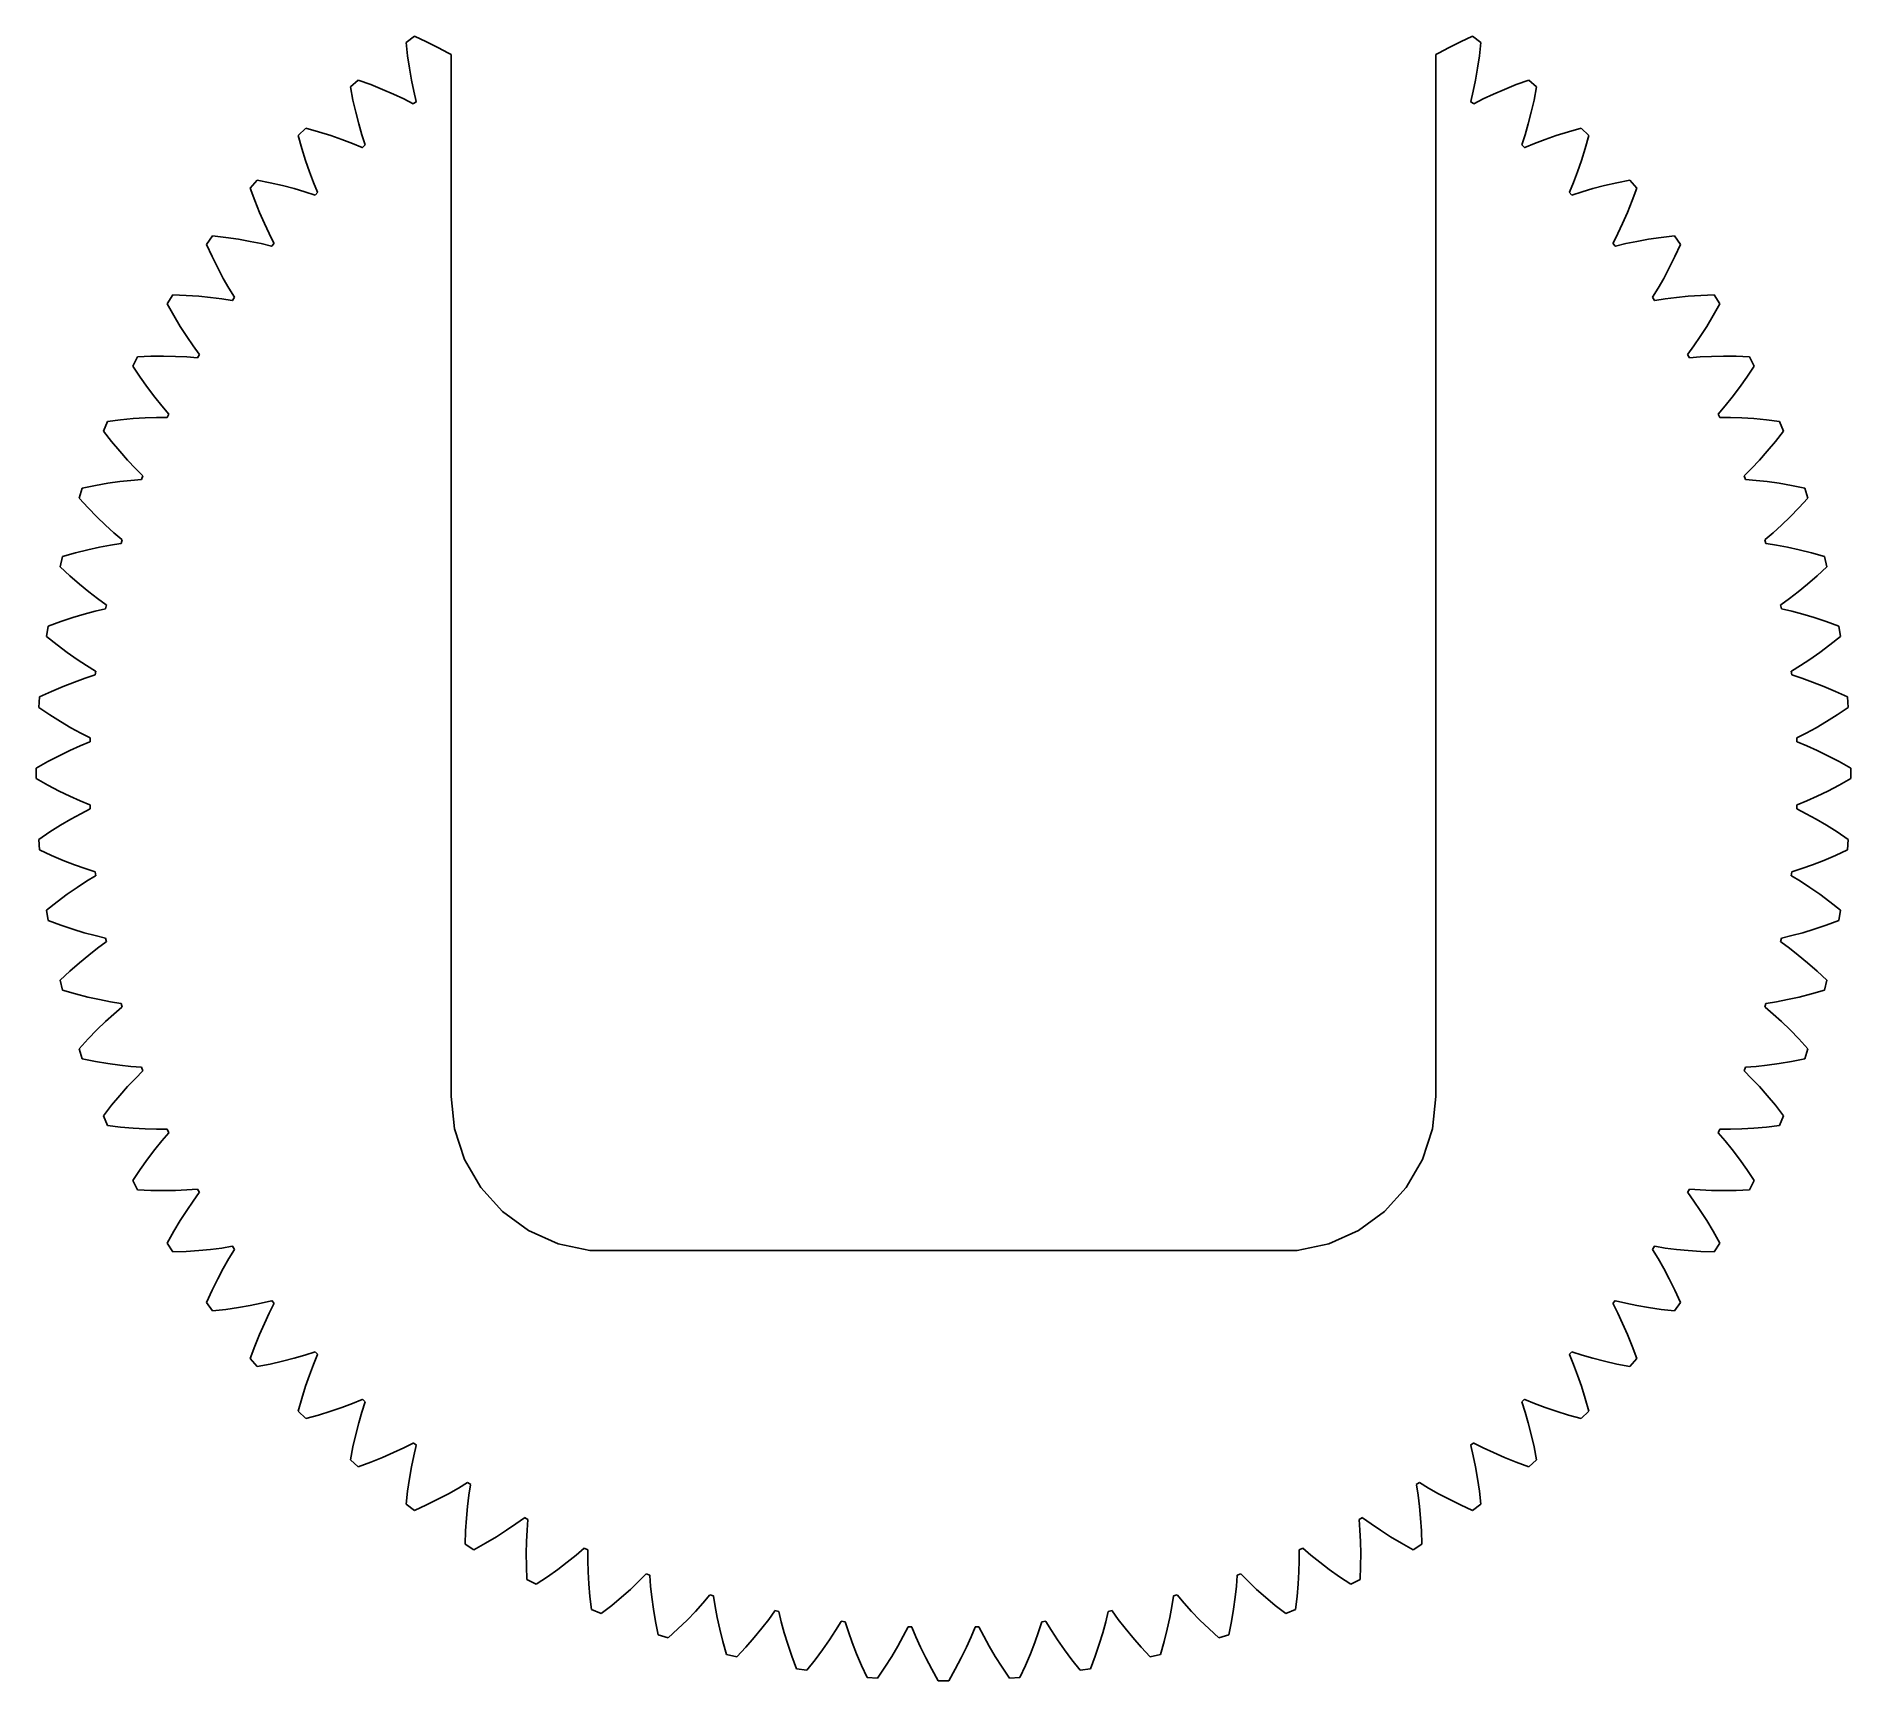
# Model space of a CAD drawing. Header units: metres. Extents: x -20.5 to 20.5, y -20.5 to 16.7.
import ezdxf

# ---------------------------------------------------------------- set-up
doc = ezdxf.new("R2010")
doc.units = ezdxf.units.M

msp = doc.modelspace()

# ---------------------------------------------------------------- linework, layer by layer
for p, q in [((-11.9531, 16.6543), (-12.1455, 16.5146)), ((-12.1455, 16.5146), (-12.1104, 16.2148)), ((-11.6797, 16.5283), (-11.9531, 16.6543)), ((-11.4229, 16.4014), (-11.6797, 16.5283)), ((-11.1846, 16.2744), (-11.4229, 16.4014)), ((11.4229, 16.4014), (11.1846, 16.2744)), ((11.6797, 16.5283), (11.4229, 16.4014)), ((11.9531, 16.6543), (11.6797, 16.5283)), ((12.1455, 16.5146), (11.9531, 16.6543)), ((12.1104, 16.2148), (12.1455, 16.5146)), ((-12.1104, 16.2148), (-12.0684, 15.9326)), ((-11.125, 16.2403), (-11.1846, 16.2744)), ((-11.125, -7.29999), (-11.125, 16.2403)), ((11.1846, 16.2744), (11.125, 16.2403)), ((11.125, 16.2403), (11.125, -7.29999)), ((12.0684, 15.9326), (12.1104, 16.2148)), ((-13.2236, 15.665), (-13.4033, 15.5107)), ((-12.9404, 15.5615), (-13.2236, 15.665)), ((-12.0684, 15.9326), (-12.0215, 15.666)), ((-12.0215, 15.666), (-11.9697, 15.416)), ((11.9697, 15.416), (12.0215, 15.666)), ((12.0215, 15.666), (12.0684, 15.9326)), ((13.2236, 15.665), (12.9404, 15.5615)), ((13.4033, 15.5107), (13.2236, 15.665)), ((-13.4033, 15.5107), (-13.3457, 15.2148)), ((-13.3457, 15.2148), (-13.2812, 14.9365)), ((-12.6748, 15.4551), (-12.9404, 15.5615)), ((-12.4268, 15.3467), (-12.6748, 15.4551)), ((-12.1963, 15.2383), (-12.4268, 15.3467)), ((-11.9834, 15.1299), (-12.1963, 15.2383)), ((-11.9121, 15.1807), (-11.9805, 15.127)), ((-11.9697, 15.416), (-11.9141, 15.1836)), ((-11.9141, 15.1836), (-11.9121, 15.1807)), ((11.9121, 15.1807), (11.9141, 15.1836)), ((11.9805, 15.127), (11.9121, 15.1807)), ((11.9141, 15.1836), (11.9697, 15.416)), ((12.1963, 15.2383), (11.9834, 15.1299)), ((12.4268, 15.3467), (12.1963, 15.2383)), ((12.6748, 15.4551), (12.4268, 15.3467)), ((12.9404, 15.5615), (12.6748, 15.4551)), ((13.2812, 14.9365), (13.3457, 15.2148)), ((13.3457, 15.2148), (13.4033, 15.5107)), ((-13.2812, 14.9365), (-13.2139, 14.6748)), ((-11.9805, 15.127), (-11.9834, 15.1299)), ((11.9834, 15.1299), (11.9805, 15.127)), ((13.2139, 14.6748), (13.2812, 14.9365)), ((-14.4111, 14.5791), (-14.5791, 14.4111)), ((-14.5791, 14.4111), (-14.498, 14.1211)), ((-14.1211, 14.498), (-14.4111, 14.5791)), ((-13.8477, 14.4131), (-14.1211, 14.498)), ((-13.5928, 14.3242), (-13.8477, 14.4131)), ((-13.2139, 14.6748), (-13.1426, 14.4297)), ((-13.1426, 14.4297), (-13.0664, 14.1992)), ((13.0664, 14.1992), (13.1426, 14.4297)), ((13.1426, 14.4297), (13.2139, 14.6748)), ((13.8477, 14.4131), (13.5928, 14.3242)), ((14.1211, 14.498), (13.8477, 14.4131)), ((14.4111, 14.5791), (14.1211, 14.498)), ((14.5791, 14.4111), (14.4111, 14.5791)), ((14.498, 14.1211), (14.5791, 14.4111)), ((-14.498, 14.1211), (-14.4131, 13.8477)), ((-13.3545, 14.2344), (-13.5928, 14.3242)), ((-13.1328, 14.1426), (-13.3545, 14.2344)), ((-13.1309, 14.1396), (-13.1328, 14.1426)), ((-13.0664, 14.1992), (-13.1309, 14.1396)), ((13.1309, 14.1396), (13.0664, 14.1992)), ((13.1328, 14.1426), (13.1309, 14.1396)), ((13.3545, 14.2344), (13.1328, 14.1426)), ((13.5928, 14.3242), (13.3545, 14.2344)), ((14.4131, 13.8477), (14.498, 14.1211)), ((-14.4131, 13.8477), (-14.3242, 13.5928)), ((-14.3242, 13.5928), (-14.2344, 13.3545)), ((14.2344, 13.3545), (14.3242, 13.5928)), ((14.3242, 13.5928), (14.4131, 13.8477)), ((-15.5107, 13.4033), (-15.665, 13.2236)), ((-15.665, 13.2236), (-15.5615, 12.9404)), ((-15.2148, 13.3457), (-15.5107, 13.4033)), ((-14.9365, 13.2812), (-15.2148, 13.3457)), ((-14.6748, 13.2139), (-14.9365, 13.2812)), ((-14.4297, 13.1426), (-14.6748, 13.2139)), ((-14.1992, 13.0664), (-14.4297, 13.1426)), ((-14.2344, 13.3545), (-14.1426, 13.1328)), ((-14.1396, 13.1309), (-14.1992, 13.0664)), ((-14.1426, 13.1328), (-14.1396, 13.1309)), ((14.1396, 13.1309), (14.1426, 13.1328)), ((14.1992, 13.0664), (14.1396, 13.1309)), ((14.1426, 13.1328), (14.2344, 13.3545)), ((14.4297, 13.1426), (14.1992, 13.0664)), ((14.6748, 13.2139), (14.4297, 13.1426)), ((14.9365, 13.2812), (14.6748, 13.2139)), ((15.2148, 13.3457), (14.9365, 13.2812)), ((15.5107, 13.4033), (15.2148, 13.3457)), ((15.665, 13.2236), (15.5107, 13.4033)), ((15.5615, 12.9404), (15.665, 13.2236)), ((-15.5615, 12.9404), (-15.4551, 12.6748)), ((15.4551, 12.6748), (15.5615, 12.9404)), ((-15.4551, 12.6748), (-15.3467, 12.4268)), ((-15.3467, 12.4268), (-15.2383, 12.1963)), ((15.2383, 12.1963), (15.3467, 12.4268)), ((15.3467, 12.4268), (15.4551, 12.6748)), ((-16.5146, 12.1455), (-16.6543, 11.9531)), ((-16.6543, 11.9531), (-16.5283, 11.6797)), ((-16.2148, 12.1104), (-16.5146, 12.1455)), ((-15.9326, 12.0684), (-16.2148, 12.1104)), ((-15.666, 12.0215), (-15.9326, 12.0684)), ((-15.416, 11.9697), (-15.666, 12.0215)), ((-15.1836, 11.9141), (-15.416, 11.9697)), ((-15.2383, 12.1963), (-15.1299, 11.9834)), ((-15.1807, 11.9121), (-15.1836, 11.9141)), ((-15.127, 11.9805), (-15.1807, 11.9121)), ((-15.1299, 11.9834), (-15.127, 11.9805)), ((15.127, 11.9805), (15.1299, 11.9834)), ((15.1807, 11.9121), (15.127, 11.9805)), ((15.1299, 11.9834), (15.2383, 12.1963)), ((15.1836, 11.9141), (15.1807, 11.9121)), ((15.416, 11.9697), (15.1836, 11.9141)), ((15.666, 12.0215), (15.416, 11.9697)), ((15.9326, 12.0684), (15.666, 12.0215)), ((16.2148, 12.1104), (15.9326, 12.0684)), ((16.5146, 12.1455), (16.2148, 12.1104)), ((16.6543, 11.9531), (16.5146, 12.1455)), ((16.5283, 11.6797), (16.6543, 11.9531)), ((-16.5283, 11.6797), (-16.4014, 11.4229)), ((16.4014, 11.4229), (16.5283, 11.6797)), ((-16.4014, 11.4229), (-16.2744, 11.1846)), ((-16.2744, 11.1846), (-16.1475, 10.9629)), ((16.1475, 10.9629), (16.2744, 11.1846)), ((16.2744, 11.1846), (16.4014, 11.4229)), ((-17.417, 10.8125), (-17.541, 10.6104)), ((-17.1152, 10.8008), (-17.417, 10.8125)), ((-16.8301, 10.7812), (-17.1152, 10.8008)), ((-16.5605, 10.7559), (-16.8301, 10.7812)), ((-16.3076, 10.7236), (-16.5605, 10.7559)), ((-16.0713, 10.6855), (-16.3076, 10.7236)), ((-16.1475, 10.9629), (-16.0225, 10.7588)), ((-16.0684, 10.6836), (-16.0713, 10.6855)), ((-16.0195, 10.7568), (-16.0684, 10.6836)), ((-16.0225, 10.7588), (-16.0195, 10.7568)), ((16.0195, 10.7568), (16.0225, 10.7588)), ((16.0684, 10.6836), (16.0195, 10.7568)), ((16.0225, 10.7588), (16.1475, 10.9629)), ((16.0713, 10.6855), (16.0684, 10.6836)), ((16.3076, 10.7236), (16.0713, 10.6855)), ((16.5605, 10.7559), (16.3076, 10.7236)), ((16.8301, 10.7812), (16.5605, 10.7559)), ((17.1152, 10.8008), (16.8301, 10.7812)), ((17.417, 10.8125), (17.1152, 10.8008)), ((17.541, 10.6104), (17.417, 10.8125)), ((-17.541, 10.6104), (-17.3936, 10.3467)), ((-17.3936, 10.3467), (-17.2471, 10.1006)), ((17.2471, 10.1006), (17.3936, 10.3467)), ((17.3936, 10.3467), (17.541, 10.6104)), ((-17.2471, 10.1006), (-17.1016, 9.87305)), ((-17.1016, 9.87305), (-16.958, 9.66211)), ((16.958, 9.66211), (17.1016, 9.87305)), ((17.1016, 9.87305), (17.2471, 10.1006)), ((-16.958, 9.66211), (-16.8174, 9.46875)), ((-16.8145, 9.4668), (-16.8574, 9.39062)), ((-16.8174, 9.46875), (-16.8145, 9.4668)), ((16.8145, 9.4668), (16.8174, 9.46875)), ((16.8574, 9.39062), (16.8145, 9.4668)), ((16.8174, 9.46875), (16.958, 9.66211)), ((-18.2119, 9.41211), (-18.3193, 9.20117)), ((-18.3193, 9.20117), (-18.1523, 8.9502)), ((-17.9102, 9.4248), (-18.2119, 9.41211)), ((-17.624, 9.42773), (-17.9102, 9.4248)), ((-17.3535, 9.42285), (-17.624, 9.42773)), ((-17.0986, 9.41016), (-17.3535, 9.42285)), ((-16.8574, 9.39062), (-17.0986, 9.41016)), ((17.0986, 9.41016), (16.8574, 9.39062)), ((17.3535, 9.42285), (17.0986, 9.41016)), ((17.624, 9.42773), (17.3535, 9.42285)), ((17.9102, 9.4248), (17.624, 9.42773)), ((18.2119, 9.41211), (17.9102, 9.4248)), ((18.1523, 8.9502), (18.3193, 9.20117)), ((18.3193, 9.20117), (18.2119, 9.41211)), ((-18.1523, 8.9502), (-17.9863, 8.7168)), ((-17.9863, 8.7168), (-17.8232, 8.50098)), ((17.8232, 8.50098), (17.9863, 8.7168)), ((17.9863, 8.7168), (18.1523, 8.9502)), ((-17.8232, 8.50098), (-17.6641, 8.30176)), ((-17.6641, 8.30176), (-17.5059, 8.11816)), ((17.5059, 8.11816), (17.6641, 8.30176)), ((17.6641, 8.30176), (17.8232, 8.50098)), ((-18.8936, 7.9541), (-18.9844, 7.73535)), ((-18.5947, 7.99023), (-18.8936, 7.9541)), ((-18.3096, 8.01562), (-18.5947, 7.99023)), ((-18.0391, 8.03223), (-18.3096, 8.01562)), ((-17.7852, 8.04004), (-18.0391, 8.03223)), ((-17.542, 8.03906), (-17.7852, 8.04004)), ((-17.5059, 8.11816), (-17.542, 8.03906)), ((17.542, 8.03906), (17.5059, 8.11816)), ((17.7852, 8.04004), (17.542, 8.03906)), ((18.0391, 8.03223), (17.7852, 8.04004)), ((18.3096, 8.01562), (18.0391, 8.03223)), ((18.5947, 7.99023), (18.3096, 8.01562)), ((18.8936, 7.9541), (18.5947, 7.99023)), ((18.9844, 7.73535), (18.8936, 7.9541)), ((-18.9844, 7.73535), (-18.7979, 7.49805)), ((-18.7979, 7.49805), (-18.6152, 7.27832)), ((18.6152, 7.27832), (18.7979, 7.49805)), ((18.7979, 7.49805), (18.9844, 7.73535)), ((-18.6152, 7.27832), (-18.4355, 7.07617)), ((-18.4355, 7.07617), (-18.2607, 6.89062)), ((18.2607, 6.89062), (18.4355, 7.07617)), ((18.4355, 7.07617), (18.6152, 7.27832)), ((-18.6143, 6.5918), (-18.8818, 6.55469)), ((-18.3604, 6.62012), (-18.6143, 6.5918)), ((-18.1221, 6.63867), (-18.3604, 6.62012)), ((-18.2607, 6.89062), (-18.0889, 6.71973)), ((-18.1191, 6.6377), (-18.1221, 6.63867)), ((-18.0889, 6.71973), (-18.1191, 6.6377)), ((18.0889, 6.71973), (18.2607, 6.89062)), ((18.1191, 6.6377), (18.0889, 6.71973)), ((18.1221, 6.63867), (18.1191, 6.6377)), ((18.3604, 6.62012), (18.1221, 6.63867)), ((18.6143, 6.5918), (18.3604, 6.62012)), ((18.8818, 6.55469), (18.6143, 6.5918)), ((-19.46, 6.44727), (-19.5332, 6.22168)), ((-19.5332, 6.22168), (-19.3281, 6)), ((-19.1641, 6.50684), (-19.46, 6.44727)), ((-18.8818, 6.55469), (-19.1641, 6.50684)), ((19.1641, 6.50684), (18.8818, 6.55469)), ((19.46, 6.44727), (19.1641, 6.50684)), ((19.3281, 6), (19.5332, 6.22168)), ((19.5332, 6.22168), (19.46, 6.44727)), ((-19.3281, 6), (-19.1289, 5.7959)), ((-19.1289, 5.7959), (-18.9336, 5.60742)), ((18.9336, 5.60742), (19.1289, 5.7959)), ((19.1289, 5.7959), (19.3281, 6)), ((-18.9336, 5.60742), (-18.7451, 5.43652)), ((-18.7451, 5.43652), (-18.5635, 5.28125)), ((18.5635, 5.28125), (18.7451, 5.43652)), ((18.7451, 5.43652), (18.9336, 5.60742)), ((-19.6152, 4.9834), (-19.9053, 4.90039)), ((-19.3379, 5.05273), (-19.6152, 4.9834)), ((-19.0742, 5.11133), (-19.3379, 5.05273)), ((-18.8232, 5.15918), (-19.0742, 5.11133)), ((-18.5869, 5.19629), (-18.8232, 5.15918)), ((-18.584, 5.19531), (-18.5869, 5.19629)), ((-18.5596, 5.28027), (-18.584, 5.19531)), ((-18.5635, 5.28125), (-18.5596, 5.28027)), ((18.5596, 5.28027), (18.5635, 5.28125)), ((18.584, 5.19531), (18.5596, 5.28027)), ((18.5869, 5.19629), (18.584, 5.19531)), ((18.8232, 5.15918), (18.5869, 5.19629)), ((19.0742, 5.11133), (18.8232, 5.15918)), ((19.3379, 5.05273), (19.0742, 5.11133)), ((19.6152, 4.9834), (19.3379, 5.05273)), ((19.9053, 4.90039), (19.6152, 4.9834)), ((-19.9053, 4.90039), (-19.9609, 4.66992)), ((-19.9609, 4.66992), (-19.7402, 4.46484)), ((19.7402, 4.46484), (19.9609, 4.66992)), ((19.9609, 4.66992), (19.9053, 4.90039)), ((-19.7402, 4.46484), (-19.5244, 4.27734)), ((-19.5244, 4.27734), (-19.3154, 4.10547)), ((-19.3154, 4.10547), (-19.1143, 3.94922)), ((19.1143, 3.94922), (19.3154, 4.10547)), ((19.3154, 4.10547), (19.5244, 4.27734)), ((19.5244, 4.27734), (19.7402, 4.46484)), ((-18.9346, 3.72168), (-19.1699, 3.66602)), ((-19.1143, 3.94922), (-18.9209, 3.80859)), ((-18.917, 3.80762), (-18.9346, 3.72168)), ((-18.9209, 3.80859), (-18.917, 3.80762)), ((18.917, 3.80762), (18.9209, 3.80859)), ((18.9346, 3.72168), (18.917, 3.80762)), ((18.9209, 3.80859), (19.1143, 3.94922)), ((19.1699, 3.66602), (18.9346, 3.72168)), ((-20.2285, 3.32422), (-20.2656, 3.08984)), ((-19.9463, 3.42871), (-20.2285, 3.32422)), ((-19.6748, 3.52051), (-19.9463, 3.42871)), ((-19.416, 3.59863), (-19.6748, 3.52051)), ((-19.1699, 3.66602), (-19.416, 3.59863)), ((19.416, 3.59863), (19.1699, 3.66602)), ((19.6748, 3.52051), (19.416, 3.59863)), ((19.9463, 3.42871), (19.6748, 3.52051)), ((20.2285, 3.32422), (19.9463, 3.42871)), ((20.2656, 3.08984), (20.2285, 3.32422)), ((-20.2656, 3.08984), (-20.0293, 2.90234)), ((-20.0293, 2.90234), (-19.7998, 2.73145)), ((19.7998, 2.73145), (20.0293, 2.90234)), ((20.0293, 2.90234), (20.2656, 3.08984)), ((-19.7998, 2.73145), (-19.5781, 2.57715)), ((-19.5781, 2.57715), (-19.3652, 2.4375)), ((19.3652, 2.4375), (19.5781, 2.57715)), ((19.5781, 2.57715), (19.7998, 2.73145)), ((-19.6387, 2.06445), (-19.8906, 1.96582)), ((-19.3984, 2.15039), (-19.6387, 2.06445)), ((-19.168, 2.22461), (-19.3984, 2.15039)), ((-19.3652, 2.4375), (-19.1611, 2.3125)), ((-19.1572, 2.31152), (-19.168, 2.22461)), ((-19.1611, 2.3125), (-19.1572, 2.31152)), ((19.1572, 2.31152), (19.1611, 2.3125)), ((19.168, 2.22461), (19.1572, 2.31152)), ((19.1611, 2.3125), (19.3652, 2.4375)), ((19.3984, 2.15039), (19.168, 2.22461)), ((19.6387, 2.06445), (19.3984, 2.15039)), ((19.8906, 1.96582), (19.6387, 2.06445)), ((-20.4268, 1.72656), (-20.4453, 1.49023)), ((-20.1533, 1.85352), (-20.4268, 1.72656)), ((-19.8906, 1.96582), (-20.1533, 1.85352)), ((20.1533, 1.85352), (19.8906, 1.96582)), ((20.4268, 1.72656), (20.1533, 1.85352)), ((20.4453, 1.49023), (20.4268, 1.72656)), ((-20.4453, 1.49023), (-20.1953, 1.32227)), ((-20.1953, 1.32227), (-19.9531, 1.16992)), ((19.9531, 1.16992), (20.1953, 1.32227)), ((20.1953, 1.32227), (20.4453, 1.49023)), ((-19.9531, 1.16992), (-19.7197, 1.0332)), ((-19.7197, 1.0332), (-19.4961, 0.910156)), ((-19.4961, 0.910156), (-19.2832, 0.801758)), ((19.2832, 0.801758), (19.4961, 0.910156)), ((19.4961, 0.910156), (19.7197, 1.0332)), ((19.7197, 1.0332), (19.9531, 1.16992)), ((-19.7402, 0.517578), (-19.9834, 0.399414)), ((-19.5078, 0.62207), (-19.7402, 0.517578)), ((-19.2871, 0.713867), (-19.5078, 0.62207)), ((-19.2832, 0.713867), (-19.2871, 0.713867)), ((-19.2832, 0.801758), (-19.2793, 0.801758)), ((-19.2793, 0.801758), (-19.2832, 0.713867)), ((19.2832, 0.713867), (19.2793, 0.801758)), ((19.2793, 0.801758), (19.2832, 0.801758)), ((19.2871, 0.713867), (19.2832, 0.713867)), ((19.5078, 0.62207), (19.2871, 0.713867)), ((19.7402, 0.517578), (19.5078, 0.62207)), ((19.9834, 0.399414), (19.7402, 0.517578)), ((-20.2363, 0.266602), (-20.5, 0.118164)), ((-20.5, 0.118164), (-20.5, -0.118164)), ((-19.9834, 0.399414), (-20.2363, 0.266602)), ((20.2363, 0.266602), (19.9834, 0.399414)), ((20.5, 0.118164), (20.2363, 0.266602)), ((20.5, -0.118164), (20.5, 0.118164)), ((-20.5, -0.118164), (-20.2363, -0.266602)), ((-20.2363, -0.266602), (-19.9834, -0.399414)), ((-19.9834, -0.399414), (-19.7402, -0.517578)), ((19.7402, -0.517578), (19.9834, -0.399414)), ((19.9834, -0.399414), (20.2363, -0.266602)), ((20.2363, -0.266602), (20.5, -0.118164)), ((-19.7402, -0.517578), (-19.5078, -0.62207)), ((-19.5078, -0.62207), (-19.2871, -0.713867)), ((-19.2832, -0.801758), (-19.4961, -0.910156)), ((-19.2871, -0.713867), (-19.2832, -0.713867)), ((-19.2832, -0.713867), (-19.2793, -0.801758)), ((-19.2793, -0.801758), (-19.2832, -0.801758)), ((19.2793, -0.801758), (19.2832, -0.713867)), ((19.2832, -0.801758), (19.2793, -0.801758)), ((19.2832, -0.713867), (19.2871, -0.713867)), ((19.4961, -0.910156), (19.2832, -0.801758)), ((19.2871, -0.713867), (19.5078, -0.62207)), ((19.5078, -0.62207), (19.7402, -0.517578)), ((-19.9531, -1.16992), (-20.1953, -1.32227)), ((-19.7197, -1.0332), (-19.9531, -1.16992)), ((-19.4961, -0.910156), (-19.7197, -1.0332)), ((19.7197, -1.0332), (19.4961, -0.910156)), ((19.9531, -1.16992), (19.7197, -1.0332)), ((20.1953, -1.32227), (19.9531, -1.16992)), ((-20.1953, -1.32227), (-20.4453, -1.49023)), ((-20.4453, -1.49023), (-20.4268, -1.72656)), ((20.4453, -1.49023), (20.1953, -1.32227)), ((20.4268, -1.72656), (20.4453, -1.49023)), ((-20.4268, -1.72656), (-20.1533, -1.85352)), ((-20.1533, -1.85352), (-19.8906, -1.96582)), ((-19.8906, -1.96582), (-19.6387, -2.06445)), ((19.6387, -2.06445), (19.8906, -1.96582)), ((19.8906, -1.96582), (20.1533, -1.85352)), ((20.1533, -1.85352), (20.4268, -1.72656)), ((-19.6387, -2.06445), (-19.3984, -2.15039)), ((-19.3652, -2.4375), (-19.5781, -2.57715)), ((-19.3984, -2.15039), (-19.168, -2.22461)), ((-19.1611, -2.3125), (-19.3652, -2.4375)), ((-19.168, -2.22461), (-19.1572, -2.31152)), ((-19.1572, -2.31152), (-19.1611, -2.3125)), ((19.1572, -2.31152), (19.168, -2.22461)), ((19.1611, -2.3125), (19.1572, -2.31152)), ((19.3652, -2.4375), (19.1611, -2.3125)), ((19.168, -2.22461), (19.3984, -2.15039)), ((19.5781, -2.57715), (19.3652, -2.4375)), ((19.3984, -2.15039), (19.6387, -2.06445)), ((-19.7998, -2.73145), (-20.0293, -2.90234)), ((-19.5781, -2.57715), (-19.7998, -2.73145)), ((19.7998, -2.73145), (19.5781, -2.57715)), ((20.0293, -2.90234), (19.7998, -2.73145)), ((-20.0293, -2.90234), (-20.2656, -3.08984)), ((-20.2656, -3.08984), (-20.2285, -3.32422)), ((20.2656, -3.08984), (20.0293, -2.90234)), ((20.2285, -3.32422), (20.2656, -3.08984)), ((-20.2285, -3.32422), (-19.9463, -3.42871)), ((-19.9463, -3.42871), (-19.6748, -3.52051)), ((-19.6748, -3.52051), (-19.416, -3.59863)), ((-19.416, -3.59863), (-19.1699, -3.66602)), ((-19.1699, -3.66602), (-18.9346, -3.72168)), ((18.9346, -3.72168), (19.1699, -3.66602)), ((19.1699, -3.66602), (19.416, -3.59863)), ((19.416, -3.59863), (19.6748, -3.52051)), ((19.6748, -3.52051), (19.9463, -3.42871)), ((19.9463, -3.42871), (20.2285, -3.32422)), ((-19.1143, -3.94922), (-19.3154, -4.10547)), ((-18.9209, -3.80859), (-19.1143, -3.94922)), ((-18.9346, -3.72168), (-18.917, -3.80762)), ((-18.917, -3.80762), (-18.9209, -3.80859)), ((18.917, -3.80762), (18.9346, -3.72168)), ((18.9209, -3.80859), (18.917, -3.80762)), ((19.1143, -3.94922), (18.9209, -3.80859)), ((19.3154, -4.10547), (19.1143, -3.94922)), ((-19.7402, -4.46484), (-19.9609, -4.66992)), ((-19.5244, -4.27734), (-19.7402, -4.46484)), ((-19.3154, -4.10547), (-19.5244, -4.27734)), ((19.5244, -4.27734), (19.3154, -4.10547)), ((19.7402, -4.46484), (19.5244, -4.27734)), ((19.9609, -4.66992), (19.7402, -4.46484)), ((-19.9609, -4.66992), (-19.9053, -4.90039)), ((-19.9053, -4.90039), (-19.6152, -4.9834)), ((19.6152, -4.9834), (19.9053, -4.90039)), ((19.9053, -4.90039), (19.9609, -4.66992)), ((-19.6152, -4.9834), (-19.3379, -5.05273)), ((-19.3379, -5.05273), (-19.0742, -5.11133)), ((-19.0742, -5.11133), (-18.8232, -5.15918)), ((-18.8232, -5.15918), (-18.5869, -5.19629)), ((-18.5635, -5.28125), (-18.7451, -5.43652)), ((-18.5869, -5.19629), (-18.584, -5.19531)), ((-18.584, -5.19531), (-18.5596, -5.28027)), ((-18.5596, -5.28027), (-18.5635, -5.28125)), ((18.5596, -5.28027), (18.584, -5.19531)), ((18.5635, -5.28125), (18.5596, -5.28027)), ((18.7451, -5.43652), (18.5635, -5.28125)), ((18.584, -5.19531), (18.5869, -5.19629)), ((18.5869, -5.19629), (18.8232, -5.15918)), ((18.8232, -5.15918), (19.0742, -5.11133)), ((19.0742, -5.11133), (19.3379, -5.05273)), ((19.3379, -5.05273), (19.6152, -4.9834)), ((-18.9336, -5.60742), (-19.1289, -5.7959)), ((-18.7451, -5.43652), (-18.9336, -5.60742)), ((18.9336, -5.60742), (18.7451, -5.43652)), ((19.1289, -5.7959), (18.9336, -5.60742)), ((-19.3281, -6), (-19.5332, -6.22168)), ((-19.1289, -5.7959), (-19.3281, -6)), ((19.3281, -6), (19.1289, -5.7959)), ((19.5332, -6.22168), (19.3281, -6)), ((-19.5332, -6.22168), (-19.46, -6.44727)), ((-19.46, -6.44727), (-19.1641, -6.50684)), ((-19.1641, -6.50684), (-18.8818, -6.55469)), ((-18.8818, -6.55469), (-18.6143, -6.5918)), ((18.6143, -6.5918), (18.8818, -6.55469)), ((18.8818, -6.55469), (19.1641, -6.50684)), ((19.1641, -6.50684), (19.46, -6.44727)), ((19.46, -6.44727), (19.5332, -6.22168)), ((-18.6143, -6.5918), (-18.3604, -6.62012)), ((-18.2607, -6.89062), (-18.4355, -7.07617)), ((-18.3604, -6.62012), (-18.1221, -6.63867)), ((-18.0889, -6.71973), (-18.2607, -6.89062)), ((-18.1221, -6.63867), (-18.1191, -6.6377)), ((-18.1191, -6.6377), (-18.0889, -6.71973)), ((18.0889, -6.71973), (18.1191, -6.6377)), ((18.2607, -6.89062), (18.0889, -6.71973)), ((18.1191, -6.6377), (18.1221, -6.63867)), ((18.1221, -6.63867), (18.3604, -6.62012)), ((18.4355, -7.07617), (18.2607, -6.89062)), ((18.3604, -6.62012), (18.6143, -6.5918)), ((-18.6152, -7.27832), (-18.7979, -7.49805)), ((-18.4355, -7.07617), (-18.6152, -7.27832)), ((-11.0485, -8.02768), (-11.125, -7.29999)), ((11.125, -7.29999), (11.0485, -8.02768)), ((18.6152, -7.27832), (18.4355, -7.07617)), ((18.7979, -7.49805), (18.6152, -7.27832)), ((-18.7979, -7.49805), (-18.9844, -7.73535)), ((-18.9844, -7.73535), (-18.8936, -7.9541)), ((18.9844, -7.73535), (18.7979, -7.49805)), ((18.8936, -7.9541), (18.9844, -7.73535)), ((-18.8936, -7.9541), (-18.5947, -7.99023)), ((-18.5947, -7.99023), (-18.3096, -8.01562)), ((-18.3096, -8.01562), (-18.0391, -8.03223)), ((-18.0391, -8.03223), (-17.7852, -8.04004)), ((-17.7852, -8.04004), (-17.542, -8.03906)), ((-17.5059, -8.11816), (-17.6641, -8.30176)), ((-17.542, -8.03906), (-17.5059, -8.11816)), ((-10.8224, -8.72357), (-11.0485, -8.02768)), ((11.0485, -8.02768), (10.8224, -8.72357)), ((17.5059, -8.11816), (17.542, -8.03906)), ((17.6641, -8.30176), (17.5059, -8.11816)), ((17.542, -8.03906), (17.7852, -8.04004)), ((17.7852, -8.04004), (18.0391, -8.03223)), ((18.0391, -8.03223), (18.3096, -8.01562)), ((18.3096, -8.01562), (18.5947, -7.99023)), ((18.5947, -7.99023), (18.8936, -7.9541)), ((-17.8232, -8.50098), (-17.9863, -8.7168)), ((-17.6641, -8.30176), (-17.8232, -8.50098)), ((17.8232, -8.50098), (17.6641, -8.30176)), ((17.9863, -8.7168), (17.8232, -8.50098)), ((-18.1523, -8.9502), (-18.3193, -9.20117)), ((-17.9863, -8.7168), (-18.1523, -8.9502)), ((-10.4566, -9.35724), (-10.8224, -8.72357)), ((10.8224, -8.72357), (10.4566, -9.35724)), ((18.1523, -8.9502), (17.9863, -8.7168)), ((18.3193, -9.20117), (18.1523, -8.9502)), ((-18.3193, -9.20117), (-18.2119, -9.41211)), ((-18.2119, -9.41211), (-17.9102, -9.4248)), ((-17.9102, -9.4248), (-17.624, -9.42773)), ((-17.624, -9.42773), (-17.3535, -9.42285)), ((-17.3535, -9.42285), (-17.0986, -9.41016)), ((-17.0986, -9.41016), (-16.8574, -9.39062)), ((-16.8574, -9.39062), (-16.8145, -9.4668)), ((-9.96695, -9.901), (-10.4566, -9.35724)), ((10.4566, -9.35724), (9.96695, -9.901)), ((16.8145, -9.4668), (16.8574, -9.39062)), ((16.8574, -9.39062), (17.0986, -9.41016)), ((17.0986, -9.41016), (17.3535, -9.42285)), ((17.3535, -9.42285), (17.624, -9.42773)), ((17.624, -9.42773), (17.9102, -9.4248)), ((17.9102, -9.4248), (18.2119, -9.41211)), ((18.2119, -9.41211), (18.3193, -9.20117)), ((-16.958, -9.66211), (-17.1016, -9.87305)), ((-16.8174, -9.46875), (-16.958, -9.66211)), ((-16.8145, -9.4668), (-16.8174, -9.46875)), ((16.8174, -9.46875), (16.8145, -9.4668)), ((16.958, -9.66211), (16.8174, -9.46875)), ((17.1016, -9.87305), (16.958, -9.66211)), ((-17.2471, -10.1006), (-17.3936, -10.3467)), ((-17.1016, -9.87305), (-17.2471, -10.1006)), ((-9.375, -10.3311), (-9.96695, -9.901)), ((9.96695, -9.901), (9.375, -10.3311)), ((17.2471, -10.1006), (17.1016, -9.87305)), ((17.3936, -10.3467), (17.2471, -10.1006)), ((-17.3936, -10.3467), (-17.541, -10.6104)), ((-17.541, -10.6104), (-17.417, -10.8125)), ((-8.70656, -10.6287), (-9.375, -10.3311)), ((-7.99084, -10.7808), (-8.70656, -10.6287)), ((8.70656, -10.6287), (7.99084, -10.7808)), ((9.375, -10.3311), (8.70656, -10.6287)), ((17.541, -10.6104), (17.3936, -10.3467)), ((17.417, -10.8125), (17.541, -10.6104)), ((-17.417, -10.8125), (-17.1152, -10.8008)), ((-17.1152, -10.8008), (-16.8301, -10.7812)), ((-16.8301, -10.7812), (-16.5605, -10.7559)), ((-16.5605, -10.7559), (-16.3076, -10.7236)), ((-16.3076, -10.7236), (-16.0713, -10.6855)), ((-16.1475, -10.9629), (-16.2744, -11.1846)), ((-16.0225, -10.7588), (-16.1475, -10.9629)), ((-16.0713, -10.6855), (-16.0684, -10.6836)), ((-16.0684, -10.6836), (-16.0195, -10.7568)), ((-16.0195, -10.7568), (-16.0225, -10.7588)), ((7.99084, -10.7808), (-7.99084, -10.7808)), ((16.0195, -10.7568), (16.0684, -10.6836)), ((16.0225, -10.7588), (16.0195, -10.7568)), ((16.1475, -10.9629), (16.0225, -10.7588)), ((16.0684, -10.6836), (16.0713, -10.6855)), ((16.0713, -10.6855), (16.3076, -10.7236)), ((16.2744, -11.1846), (16.1475, -10.9629)), ((16.3076, -10.7236), (16.5605, -10.7559)), ((16.5605, -10.7559), (16.8301, -10.7812)), ((16.8301, -10.7812), (17.1152, -10.8008)), ((17.1152, -10.8008), (17.417, -10.8125)), ((-16.4014, -11.4229), (-16.5283, -11.6797)), ((-16.2744, -11.1846), (-16.4014, -11.4229)), ((16.4014, -11.4229), (16.2744, -11.1846)), ((16.5283, -11.6797), (16.4014, -11.4229)), ((-16.5283, -11.6797), (-16.6543, -11.9531)), ((16.6543, -11.9531), (16.5283, -11.6797)), ((-16.6543, -11.9531), (-16.5146, -12.1455)), ((-16.5146, -12.1455), (-16.2148, -12.1104)), ((-16.2148, -12.1104), (-15.9326, -12.0684)), ((-15.9326, -12.0684), (-15.666, -12.0215)), ((-15.666, -12.0215), (-15.416, -11.9697)), ((-15.416, -11.9697), (-15.1836, -11.9141)), ((-15.2383, -12.1963), (-15.3467, -12.4268)), ((-15.1299, -11.9834), (-15.2383, -12.1963)), ((-15.1836, -11.9141), (-15.1807, -11.9121)), ((-15.1807, -11.9121), (-15.127, -11.9805)), ((-15.127, -11.9805), (-15.1299, -11.9834)), ((15.127, -11.9805), (15.1807, -11.9121)), ((15.1299, -11.9834), (15.127, -11.9805)), ((15.2383, -12.1963), (15.1299, -11.9834)), ((15.1807, -11.9121), (15.1836, -11.9141)), ((15.1836, -11.9141), (15.416, -11.9697)), ((15.3467, -12.4268), (15.2383, -12.1963)), ((15.416, -11.9697), (15.666, -12.0215)), ((15.666, -12.0215), (15.9326, -12.0684)), ((15.9326, -12.0684), (16.2148, -12.1104)), ((16.2148, -12.1104), (16.5146, -12.1455)), ((16.5146, -12.1455), (16.6543, -11.9531)), ((-15.4551, -12.6748), (-15.5615, -12.9404)), ((-15.3467, -12.4268), (-15.4551, -12.6748)), ((15.4551, -12.6748), (15.3467, -12.4268)), ((15.5615, -12.9404), (15.4551, -12.6748)), ((-15.5615, -12.9404), (-15.665, -13.2236)), ((-14.4297, -13.1426), (-14.1992, -13.0664)), ((-14.1992, -13.0664), (-14.1396, -13.1309)), ((14.1396, -13.1309), (14.1992, -13.0664)), ((14.1992, -13.0664), (14.4297, -13.1426)), ((15.665, -13.2236), (15.5615, -12.9404)), ((-15.665, -13.2236), (-15.5107, -13.4033)), ((-15.5107, -13.4033), (-15.2148, -13.3457)), ((-15.2148, -13.3457), (-14.9365, -13.2812)), ((-14.9365, -13.2812), (-14.6748, -13.2139)), ((-14.6748, -13.2139), (-14.4297, -13.1426)), ((-14.2344, -13.3545), (-14.3242, -13.5928)), ((-14.1426, -13.1328), (-14.2344, -13.3545)), ((-14.1396, -13.1309), (-14.1426, -13.1328)), ((14.1426, -13.1328), (14.1396, -13.1309)), ((14.2344, -13.3545), (14.1426, -13.1328)), ((14.3242, -13.5928), (14.2344, -13.3545)), ((14.4297, -13.1426), (14.6748, -13.2139)), ((14.6748, -13.2139), (14.9365, -13.2812)), ((14.9365, -13.2812), (15.2148, -13.3457)), ((15.2148, -13.3457), (15.5107, -13.4033)), ((15.5107, -13.4033), (15.665, -13.2236)), ((-14.4131, -13.8477), (-14.498, -14.1211)), ((-14.3242, -13.5928), (-14.4131, -13.8477)), ((14.4131, -13.8477), (14.3242, -13.5928)), ((14.498, -14.1211), (14.4131, -13.8477)), ((-14.498, -14.1211), (-14.5791, -14.4111)), ((-13.8477, -14.4131), (-13.5928, -14.3242)), ((-13.5928, -14.3242), (-13.3545, -14.2344)), ((-13.3545, -14.2344), (-13.1328, -14.1426)), ((-13.0664, -14.1992), (-13.1426, -14.4297)), ((-13.1328, -14.1426), (-13.1309, -14.1396)), ((-13.1309, -14.1396), (-13.0664, -14.1992)), ((13.0664, -14.1992), (13.1309, -14.1396)), ((13.1426, -14.4297), (13.0664, -14.1992)), ((13.1309, -14.1396), (13.1328, -14.1426)), ((13.1328, -14.1426), (13.3545, -14.2344)), ((13.3545, -14.2344), (13.5928, -14.3242)), ((13.5928, -14.3242), (13.8477, -14.4131)), ((14.5791, -14.4111), (14.498, -14.1211)), ((-14.5791, -14.4111), (-14.4111, -14.5791)), ((-14.4111, -14.5791), (-14.1211, -14.498)), ((-14.1211, -14.498), (-13.8477, -14.4131)), ((-13.2139, -14.6748), (-13.2812, -14.9365)), ((-13.1426, -14.4297), (-13.2139, -14.6748)), ((13.2139, -14.6748), (13.1426, -14.4297)), ((13.2812, -14.9365), (13.2139, -14.6748)), ((13.8477, -14.4131), (14.1211, -14.498)), ((14.1211, -14.498), (14.4111, -14.5791)), ((14.4111, -14.5791), (14.5791, -14.4111)), ((-13.2812, -14.9365), (-13.3457, -15.2148)), ((-12.1963, -15.2383), (-11.9834, -15.1299)), ((-11.9834, -15.1299), (-11.9805, -15.127)), ((-11.9805, -15.127), (-11.9121, -15.1807)), ((11.9121, -15.1807), (11.9805, -15.127)), ((11.9805, -15.127), (11.9834, -15.1299)), ((11.9834, -15.1299), (12.1963, -15.2383)), ((13.3457, -15.2148), (13.2812, -14.9365)), ((-13.3457, -15.2148), (-13.4033, -15.5107)), ((-13.4033, -15.5107), (-13.2236, -15.665)), ((-13.2236, -15.665), (-12.9404, -15.5615)), ((-12.9404, -15.5615), (-12.6748, -15.4551)), ((-12.6748, -15.4551), (-12.4268, -15.3467)), ((-12.4268, -15.3467), (-12.1963, -15.2383)), ((-11.9697, -15.416), (-12.0215, -15.666)), ((-11.9141, -15.1836), (-11.9697, -15.416)), ((-11.9121, -15.1807), (-11.9141, -15.1836)), ((11.9141, -15.1836), (11.9121, -15.1807)), ((11.9697, -15.416), (11.9141, -15.1836)), ((12.0215, -15.666), (11.9697, -15.416)), ((12.1963, -15.2383), (12.4268, -15.3467)), ((12.4268, -15.3467), (12.6748, -15.4551)), ((12.6748, -15.4551), (12.9404, -15.5615)), ((12.9404, -15.5615), (13.2236, -15.665)), ((13.2236, -15.665), (13.4033, -15.5107)), ((13.4033, -15.5107), (13.3457, -15.2148)), ((-12.0684, -15.9326), (-12.1104, -16.2148)), ((-12.0215, -15.666), (-12.0684, -15.9326)), ((12.0684, -15.9326), (12.0215, -15.666)), ((12.1104, -16.2148), (12.0684, -15.9326)), ((-12.1104, -16.2148), (-12.1455, -16.5146)), ((-11.4229, -16.4014), (-11.1846, -16.2744)), ((-11.1846, -16.2744), (-10.9629, -16.1475)), ((-10.9629, -16.1475), (-10.7588, -16.0225)), ((-10.7588, -16.0225), (-10.7568, -16.0195)), ((-10.7568, -16.0195), (-10.6836, -16.0684)), ((-10.7236, -16.3076), (-10.7559, -16.5605)), ((-10.6855, -16.0713), (-10.7236, -16.3076)), ((-10.6836, -16.0684), (-10.6855, -16.0713)), ((10.6836, -16.0684), (10.7568, -16.0195)), ((10.6855, -16.0713), (10.6836, -16.0684)), ((10.7236, -16.3076), (10.6855, -16.0713)), ((10.7559, -16.5605), (10.7236, -16.3076)), ((10.7568, -16.0195), (10.7588, -16.0225)), ((10.7588, -16.0225), (10.9629, -16.1475)), ((10.9629, -16.1475), (11.1846, -16.2744)), ((11.1846, -16.2744), (11.4229, -16.4014)), ((12.1455, -16.5146), (12.1104, -16.2148)), ((-12.1455, -16.5146), (-11.9531, -16.6543)), ((-11.9531, -16.6543), (-11.6797, -16.5283)), ((-11.6797, -16.5283), (-11.4229, -16.4014)), ((-10.7559, -16.5605), (-10.7812, -16.8301)), ((10.7812, -16.8301), (10.7559, -16.5605)), ((11.4229, -16.4014), (11.6797, -16.5283)), ((11.6797, -16.5283), (11.9531, -16.6543)), ((11.9531, -16.6543), (12.1455, -16.5146)), ((-10.8008, -17.1152), (-10.8125, -17.417)), ((-10.7812, -16.8301), (-10.8008, -17.1152)), ((-10.1006, -17.2471), (-9.87305, -17.1016)), ((-9.87305, -17.1016), (-9.66211, -16.958)), ((-9.66211, -16.958), (-9.46875, -16.8174)), ((-9.46875, -16.8174), (-9.4668, -16.8145)), ((-9.4668, -16.8145), (-9.39062, -16.8574)), ((-9.41016, -17.0986), (-9.42285, -17.3535)), ((-9.39062, -16.8574), (-9.41016, -17.0986)), ((9.39062, -16.8574), (9.4668, -16.8145)), ((9.41016, -17.0986), (9.39062, -16.8574)), ((9.42285, -17.3535), (9.41016, -17.0986)), ((9.4668, -16.8145), (9.46875, -16.8174)), ((9.46875, -16.8174), (9.66211, -16.958)), ((9.66211, -16.958), (9.87305, -17.1016)), ((9.87305, -17.1016), (10.1006, -17.2471)), ((10.8008, -17.1152), (10.7812, -16.8301)), ((10.8125, -17.417), (10.8008, -17.1152)), ((-10.8125, -17.417), (-10.6104, -17.541)), ((-10.6104, -17.541), (-10.3467, -17.3936)), ((-10.3467, -17.3936), (-10.1006, -17.2471)), ((-9.42285, -17.3535), (-9.42773, -17.624)), ((-9.42773, -17.624), (-9.4248, -17.9102)), ((-8.30176, -17.6641), (-8.11816, -17.5059)), ((-8.11816, -17.5059), (-8.03906, -17.542)), ((-8.03906, -17.542), (-8.04004, -17.7852)), ((8.03906, -17.542), (8.11816, -17.5059)), ((8.04004, -17.7852), (8.03906, -17.542)), ((8.11816, -17.5059), (8.30176, -17.6641)), ((9.42773, -17.624), (9.42285, -17.3535)), ((9.4248, -17.9102), (9.42773, -17.624)), ((10.1006, -17.2471), (10.3467, -17.3936)), ((10.3467, -17.3936), (10.6104, -17.541)), ((10.6104, -17.541), (10.8125, -17.417)), ((-9.4248, -17.9102), (-9.41211, -18.2119)), ((-8.9502, -18.1523), (-8.7168, -17.9863)), ((-8.7168, -17.9863), (-8.50098, -17.8232)), ((-8.50098, -17.8232), (-8.30176, -17.6641)), ((-8.04004, -17.7852), (-8.03223, -18.0391)), ((-8.03223, -18.0391), (-8.01562, -18.3096)), ((8.01562, -18.3096), (8.03223, -18.0391)), ((8.03223, -18.0391), (8.04004, -17.7852)), ((8.30176, -17.6641), (8.50098, -17.8232)), ((8.50098, -17.8232), (8.7168, -17.9863)), ((8.7168, -17.9863), (8.9502, -18.1523)), ((9.41211, -18.2119), (9.4248, -17.9102)), ((-9.41211, -18.2119), (-9.20117, -18.3193)), ((-9.20117, -18.3193), (-8.9502, -18.1523)), ((-8.01562, -18.3096), (-7.99023, -18.5947)), ((-7.27832, -18.6152), (-7.07617, -18.4355)), ((-7.07617, -18.4355), (-6.89062, -18.2607)), ((-6.89062, -18.2607), (-6.71973, -18.0889)), ((-6.71973, -18.0889), (-6.6377, -18.1191)), ((-6.6377, -18.1191), (-6.63867, -18.1221)), ((-6.63867, -18.1221), (-6.62012, -18.3604)), ((-6.62012, -18.3604), (-6.5918, -18.6143)), ((6.5918, -18.6143), (6.62012, -18.3604)), ((6.62012, -18.3604), (6.63867, -18.1221)), ((6.6377, -18.1191), (6.71973, -18.0889)), ((6.63867, -18.1221), (6.6377, -18.1191)), ((6.71973, -18.0889), (6.89062, -18.2607)), ((6.89062, -18.2607), (7.07617, -18.4355)), ((7.07617, -18.4355), (7.27832, -18.6152)), ((7.99023, -18.5947), (8.01562, -18.3096)), ((8.9502, -18.1523), (9.20117, -18.3193)), ((9.20117, -18.3193), (9.41211, -18.2119)), ((-7.99023, -18.5947), (-7.9541, -18.8936)), ((-7.73535, -18.9844), (-7.49805, -18.7979)), ((-7.49805, -18.7979), (-7.27832, -18.6152)), ((-6.5918, -18.6143), (-6.55469, -18.8818)), ((-5.60742, -18.9336), (-5.43652, -18.7451)), ((-5.43652, -18.7451), (-5.28125, -18.5635)), ((-5.28125, -18.5635), (-5.28027, -18.5596)), ((-5.28027, -18.5596), (-5.19531, -18.584)), ((-5.19531, -18.584), (-5.19629, -18.5869)), ((-5.19629, -18.5869), (-5.15918, -18.8232)), ((-5.15918, -18.8232), (-5.11133, -19.0742)), ((5.11133, -19.0742), (5.15918, -18.8232)), ((5.15918, -18.8232), (5.19629, -18.5869)), ((5.19531, -18.584), (5.28027, -18.5596)), ((5.19629, -18.5869), (5.19531, -18.584)), ((5.28027, -18.5596), (5.28125, -18.5635)), ((5.28125, -18.5635), (5.43652, -18.7451)), ((5.43652, -18.7451), (5.60742, -18.9336)), ((6.55469, -18.8818), (6.5918, -18.6143)), ((7.27832, -18.6152), (7.49805, -18.7979)), ((7.49805, -18.7979), (7.73535, -18.9844)), ((7.9541, -18.8936), (7.99023, -18.5947)), ((-7.9541, -18.8936), (-7.73535, -18.9844)), ((-6.55469, -18.8818), (-6.50684, -19.1641)), ((-6.50684, -19.1641), (-6.44727, -19.46)), ((-6, -19.3281), (-5.7959, -19.1289)), ((-5.7959, -19.1289), (-5.60742, -18.9336)), ((-5.11133, -19.0742), (-5.05273, -19.3379)), ((-4.10547, -19.3154), (-3.94922, -19.1143)), ((-3.94922, -19.1143), (-3.80859, -18.9209)), ((-3.80859, -18.9209), (-3.80762, -18.917)), ((-3.80762, -18.917), (-3.72168, -18.9346)), ((-3.72168, -18.9346), (-3.66602, -19.1699)), ((-3.66602, -19.1699), (-3.59863, -19.416)), ((-2.4375, -19.3652), (-2.3125, -19.1611)), ((-2.3125, -19.1611), (-2.31152, -19.1572)), ((-2.31152, -19.1572), (-2.22461, -19.168)), ((-2.22461, -19.168), (-2.15039, -19.3984)), ((2.15039, -19.3984), (2.22461, -19.168)), ((2.22461, -19.168), (2.31152, -19.1572)), ((2.31152, -19.1572), (2.3125, -19.1611)), ((2.3125, -19.1611), (2.4375, -19.3652)), ((3.59863, -19.416), (3.66602, -19.1699)), ((3.66602, -19.1699), (3.72168, -18.9346)), ((3.72168, -18.9346), (3.80762, -18.917)), ((3.80762, -18.917), (3.80859, -18.9209)), ((3.80859, -18.9209), (3.94922, -19.1143)), ((3.94922, -19.1143), (4.10547, -19.3154)), ((5.05273, -19.3379), (5.11133, -19.0742)), ((5.60742, -18.9336), (5.7959, -19.1289)), ((5.7959, -19.1289), (6, -19.3281)), ((6.44727, -19.46), (6.50684, -19.1641)), ((6.50684, -19.1641), (6.55469, -18.8818)), ((7.73535, -18.9844), (7.9541, -18.8936)), ((-6.44727, -19.46), (-6.22168, -19.5332)), ((-6.22168, -19.5332), (-6, -19.3281)), ((-5.05273, -19.3379), (-4.9834, -19.6152)), ((-4.9834, -19.6152), (-4.90039, -19.9053)), ((-4.46484, -19.7402), (-4.27734, -19.5244)), ((-4.27734, -19.5244), (-4.10547, -19.3154)), ((-3.59863, -19.416), (-3.52051, -19.6748)), ((-3.52051, -19.6748), (-3.42871, -19.9463)), ((-2.73145, -19.7998), (-2.57715, -19.5781)), ((-2.57715, -19.5781), (-2.4375, -19.3652)), ((-2.15039, -19.3984), (-2.06445, -19.6387)), ((-2.06445, -19.6387), (-1.96582, -19.8906)), ((-1.0332, -19.7197), (-0.910156, -19.4961)), ((-0.910156, -19.4961), (-0.801758, -19.2832)), ((-0.801758, -19.2832), (-0.801758, -19.2793)), ((-0.801758, -19.2793), (-0.713867, -19.2832)), ((-0.713867, -19.2832), (-0.713867, -19.2871)), ((-0.713867, -19.2871), (-0.62207, -19.5078)), ((-0.62207, -19.5078), (-0.517578, -19.7402)), ((0.517578, -19.7402), (0.62207, -19.5078)), ((0.62207, -19.5078), (0.713867, -19.2871)), ((0.713867, -19.2832), (0.801758, -19.2793)), ((0.713867, -19.2871), (0.713867, -19.2832)), ((0.801758, -19.2793), (0.801758, -19.2832)), ((0.801758, -19.2832), (0.910156, -19.4961)), ((0.910156, -19.4961), (1.0332, -19.7197)), ((1.96582, -19.8906), (2.06445, -19.6387)), ((2.06445, -19.6387), (2.15039, -19.3984)), ((2.4375, -19.3652), (2.57715, -19.5781)), ((2.57715, -19.5781), (2.73145, -19.7998)), ((3.42871, -19.9463), (3.52051, -19.6748)), ((3.52051, -19.6748), (3.59863, -19.416)), ((4.10547, -19.3154), (4.27734, -19.5244)), ((4.27734, -19.5244), (4.46484, -19.7402)), ((4.90039, -19.9053), (4.9834, -19.6152)), ((4.9834, -19.6152), (5.05273, -19.3379)), ((6, -19.3281), (6.22168, -19.5332)), ((6.22168, -19.5332), (6.44727, -19.46)), ((-4.90039, -19.9053), (-4.66992, -19.9609)), ((-4.66992, -19.9609), (-4.46484, -19.7402)), ((-3.42871, -19.9463), (-3.32422, -20.2285)), ((-3.08984, -20.2656), (-2.90234, -20.0293)), ((-2.90234, -20.0293), (-2.73145, -19.7998)), ((-1.96582, -19.8906), (-1.85352, -20.1533)), ((-1.32227, -20.1953), (-1.16992, -19.9531)), ((-1.16992, -19.9531), (-1.0332, -19.7197)), ((-0.517578, -19.7402), (-0.399414, -19.9834)), ((-0.399414, -19.9834), (-0.266602, -20.2363)), ((0.266602, -20.2363), (0.399414, -19.9834)), ((0.399414, -19.9834), (0.517578, -19.7402)), ((1.0332, -19.7197), (1.16992, -19.9531)), ((1.16992, -19.9531), (1.32227, -20.1953)), ((1.85352, -20.1533), (1.96582, -19.8906)), ((2.73145, -19.7998), (2.90234, -20.0293)), ((2.90234, -20.0293), (3.08984, -20.2656)), ((3.32422, -20.2285), (3.42871, -19.9463)), ((4.46484, -19.7402), (4.66992, -19.9609)), ((4.66992, -19.9609), (4.90039, -19.9053)), ((-3.32422, -20.2285), (-3.08984, -20.2656)), ((-1.85352, -20.1533), (-1.72656, -20.4268)), ((-1.72656, -20.4268), (-1.49023, -20.4453)), ((-1.49023, -20.4453), (-1.32227, -20.1953)), ((-0.266602, -20.2363), (-0.118164, -20.5)), ((-0.118164, -20.5), (0.118164, -20.5)), ((0.118164, -20.5), (0.266602, -20.2363)), ((1.32227, -20.1953), (1.49023, -20.4453)), ((1.49023, -20.4453), (1.72656, -20.4268)), ((1.72656, -20.4268), (1.85352, -20.1533)), ((3.08984, -20.2656), (3.32422, -20.2285))]:
    msp.add_line(p, q)

doc.saveas('drawing.dxf')
